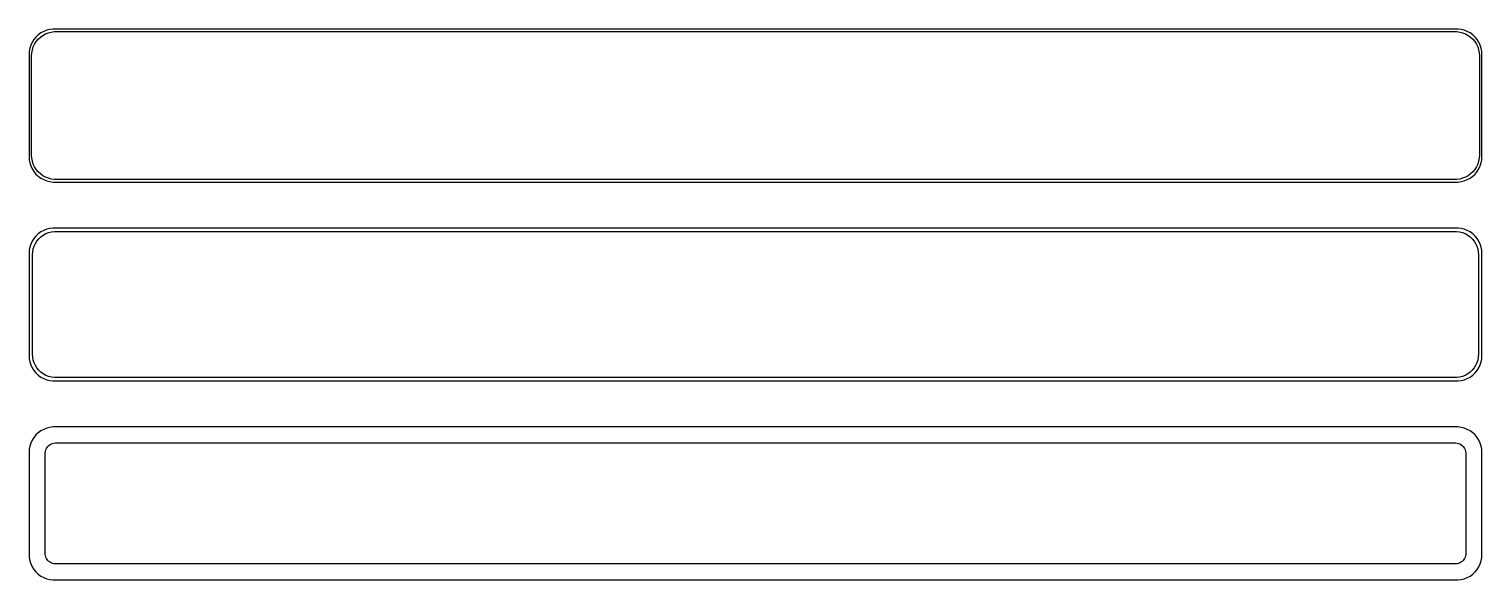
# Model space of a CAD drawing. Header units: metres. Extents: x -142 to 142, y 102 to 210.
import ezdxf

# ---------------------------------------------------------------- set-up
doc = ezdxf.new("R2010")
doc.units = ezdxf.units.M

msp = doc.modelspace()

# ---------------------------------------------------------------- linework, layer by layer
for p, q in [((-141.145, 208.423), (-141.545, 207.939)), ((-140.687, 208.853), (-141.145, 208.423)), ((-140.713, 208.002), (-140.278, 208.41)), ((-140.179, 209.222), (-140.687, 208.853)), ((-140.278, 208.41), (-139.795, 208.761)), ((-139.629, 209.524), (-140.179, 209.222)), ((-139.795, 208.761), (-139.272, 209.048)), ((-139.045, 209.755), (-139.629, 209.524)), ((-139.272, 209.048), (-138.718, 209.268)), ((-138.437, 209.911), (-139.045, 209.755)), ((-138.718, 209.268), (-138.14, 209.416)), ((-137.814, 209.99), (-138.437, 209.911)), ((-138.14, 209.416), (-137.548, 209.491)), ((137.814, 209.99), (-137.814, 209.99)), ((-137.548, 209.491), (137.548, 209.491)), ((137.548, 209.491), (138.14, 209.416)), ((138.437, 209.911), (137.814, 209.99)), ((138.14, 209.416), (138.718, 209.268)), ((139.045, 209.755), (138.437, 209.911)), ((138.718, 209.268), (139.272, 209.048)), ((139.629, 209.524), (139.045, 209.755)), ((139.272, 209.048), (139.795, 208.761)), ((140.179, 209.222), (139.629, 209.524)), ((139.795, 208.761), (140.278, 208.41)), ((140.687, 208.853), (140.179, 209.222)), ((140.278, 208.41), (140.713, 208.002)), ((141.145, 208.423), (140.687, 208.853)), ((141.545, 207.939), (141.145, 208.423)), ((-142.461, 205.627), (-142.5, 205)), ((-142.343, 206.243), (-142.461, 205.627)), ((-142.149, 206.841), (-142.343, 206.243)), ((-141.882, 207.409), (-142.149, 206.841)), ((-142, 204.75), (-141.963, 205.345)), ((-141.963, 205.345), (-141.851, 205.931)), ((-141.545, 207.939), (-141.882, 207.409)), ((-141.851, 205.931), (-141.666, 206.499)), ((-141.666, 206.499), (-141.412, 207.038)), ((-141.412, 207.038), (-141.093, 207.542)), ((-141.093, 207.542), (-140.713, 208.002)), ((140.713, 208.002), (141.093, 207.542)), ((141.093, 207.542), (141.412, 207.038)), ((141.412, 207.038), (141.666, 206.499)), ((141.882, 207.409), (141.545, 207.939)), ((141.666, 206.499), (141.851, 205.931)), ((141.851, 205.931), (141.963, 205.345)), ((142.149, 206.841), (141.882, 207.409)), ((141.963, 205.345), (142, 204.75)), ((142.343, 206.243), (142.149, 206.841)), ((142.461, 205.627), (142.343, 206.243)), ((142.5, 205), (142.461, 205.627)), ((-142.5, 205), (-142.5, 185)), ((-142, 185.25), (-142, 204.75)), ((142, 204.75), (142, 185.25)), ((142.5, 185), (142.5, 205)), ((-141.963, 184.655), (-142, 185.25)), ((142, 185.25), (141.963, 184.655)), ((-142.5, 185), (-142.461, 184.373)), ((-142.461, 184.373), (-142.343, 183.757)), ((-142.343, 183.757), (-142.149, 183.159)), ((-142.149, 183.159), (-141.882, 182.591)), ((-141.851, 184.069), (-141.963, 184.655)), ((-141.882, 182.591), (-141.545, 182.061)), ((-141.666, 183.501), (-141.851, 184.069)), ((-141.412, 182.962), (-141.666, 183.501)), ((-141.093, 182.458), (-141.412, 182.962)), ((-140.713, 181.998), (-141.093, 182.458)), ((141.093, 182.458), (140.713, 181.998)), ((141.412, 182.962), (141.093, 182.458)), ((141.666, 183.501), (141.412, 182.962)), ((141.545, 182.061), (141.882, 182.591)), ((141.851, 184.069), (141.666, 183.501)), ((141.963, 184.655), (141.851, 184.069)), ((141.882, 182.591), (142.149, 183.159)), ((142.149, 183.159), (142.343, 183.757)), ((142.343, 183.757), (142.461, 184.373)), ((142.461, 184.373), (142.5, 185)), ((-141.545, 182.061), (-141.145, 181.577)), ((-141.145, 181.577), (-140.687, 181.147)), ((-140.278, 181.59), (-140.713, 181.998)), ((-140.687, 181.147), (-140.179, 180.778)), ((-139.795, 181.239), (-140.278, 181.59)), ((-140.179, 180.778), (-139.629, 180.476)), ((-139.272, 180.952), (-139.795, 181.239)), ((-139.629, 180.476), (-139.045, 180.245)), ((-138.718, 180.732), (-139.272, 180.952)), ((-139.045, 180.245), (-138.437, 180.089)), ((-138.14, 180.584), (-138.718, 180.732)), ((-138.437, 180.089), (-137.814, 180.01)), ((-137.548, 180.509), (-138.14, 180.584)), ((-137.814, 180.01), (137.814, 180.01)), ((137.548, 180.509), (-137.548, 180.509)), ((138.14, 180.584), (137.548, 180.509)), ((137.814, 180.01), (138.437, 180.089)), ((138.718, 180.732), (138.14, 180.584)), ((138.437, 180.089), (139.045, 180.245)), ((139.272, 180.952), (138.718, 180.732)), ((139.045, 180.245), (139.629, 180.476)), ((139.795, 181.239), (139.272, 180.952)), ((139.629, 180.476), (140.179, 180.778)), ((140.278, 181.59), (139.795, 181.239)), ((140.179, 180.778), (140.687, 181.147)), ((140.713, 181.998), (140.278, 181.59)), ((140.687, 181.147), (141.145, 181.577)), ((141.145, 181.577), (141.545, 182.061)), ((-141.882, 168.409), (-142.149, 167.841)), ((-141.545, 168.939), (-141.882, 168.409)), ((-141.145, 169.423), (-141.545, 168.939)), ((-141.262, 167.956), (-140.954, 168.441)), ((-140.687, 169.853), (-141.145, 169.423)), ((-140.954, 168.441), (-140.588, 168.884)), ((-140.179, 170.222), (-140.687, 169.853)), ((-140.588, 168.884), (-140.168, 169.278)), ((-139.629, 170.524), (-140.179, 170.222)), ((-140.168, 169.278), (-139.703, 169.616)), ((-139.703, 169.616), (-139.199, 169.893)), ((-139.045, 170.755), (-139.629, 170.524)), ((-139.199, 169.893), (-138.665, 170.104)), ((-138.437, 170.911), (-139.045, 170.755)), ((-138.665, 170.104), (-138.108, 170.247)), ((-137.814, 170.99), (-138.437, 170.911)), ((-138.108, 170.247), (-137.537, 170.319)), ((137.814, 170.99), (-137.814, 170.99)), ((-137.537, 170.319), (137.537, 170.319)), ((137.537, 170.319), (138.108, 170.247)), ((138.437, 170.911), (137.814, 170.99)), ((138.108, 170.247), (138.665, 170.104)), ((139.045, 170.755), (138.437, 170.911)), ((138.665, 170.104), (139.199, 169.893)), ((139.629, 170.524), (139.045, 170.755)), ((139.199, 169.893), (139.703, 169.616)), ((140.179, 170.222), (139.629, 170.524)), ((139.703, 169.616), (140.168, 169.278)), ((140.168, 169.278), (140.588, 168.884)), ((140.687, 169.853), (140.179, 170.222)), ((140.588, 168.884), (140.954, 168.441)), ((141.145, 169.423), (140.687, 169.853)), ((140.954, 168.441), (141.262, 167.956)), ((141.545, 168.939), (141.145, 169.423)), ((141.882, 168.409), (141.545, 168.939)), ((142.149, 167.841), (141.882, 168.409)), ((-142.461, 166.627), (-142.5, 166)), ((-142.5, 166), (-142.5, 146)), ((-142.343, 167.243), (-142.461, 166.627)), ((-142.149, 167.841), (-142.343, 167.243)), ((-141.828, 165.75), (-141.792, 166.324)), ((-141.828, 146.25), (-141.828, 165.75)), ((-141.792, 166.324), (-141.685, 166.889)), ((-141.685, 166.889), (-141.507, 167.435)), ((-141.507, 167.435), (-141.262, 167.956)), ((141.262, 167.956), (141.507, 167.435)), ((141.507, 167.435), (141.685, 166.889)), ((141.685, 166.889), (141.792, 166.324)), ((141.792, 166.324), (141.828, 165.75)), ((141.828, 165.75), (141.828, 146.25)), ((142.343, 167.243), (142.149, 167.841)), ((142.461, 166.627), (142.343, 167.243)), ((142.5, 166), (142.461, 166.627)), ((142.5, 146), (142.5, 166)), ((-142.5, 146), (-142.461, 145.373)), ((-142.461, 145.373), (-142.343, 144.757)), ((-141.792, 145.676), (-141.828, 146.25)), ((-141.685, 145.111), (-141.792, 145.676)), ((141.792, 145.676), (141.685, 145.111)), ((141.828, 146.25), (141.792, 145.676)), ((142.343, 144.757), (142.461, 145.373)), ((142.461, 145.373), (142.5, 146)), ((-142.343, 144.757), (-142.149, 144.159)), ((-142.149, 144.159), (-141.882, 143.591)), ((-141.882, 143.591), (-141.545, 143.061)), ((-141.507, 144.565), (-141.685, 145.111)), ((-141.545, 143.061), (-141.145, 142.577)), ((-141.262, 144.044), (-141.507, 144.565)), ((-140.954, 143.559), (-141.262, 144.044)), ((-141.145, 142.577), (-140.687, 142.147)), ((-140.588, 143.116), (-140.954, 143.559)), ((-140.168, 142.722), (-140.588, 143.116)), ((-139.703, 142.384), (-140.168, 142.722)), ((140.168, 142.722), (139.703, 142.384)), ((140.588, 143.116), (140.168, 142.722)), ((140.954, 143.559), (140.588, 143.116)), ((140.687, 142.147), (141.145, 142.577)), ((141.262, 144.044), (140.954, 143.559)), ((141.145, 142.577), (141.545, 143.061)), ((141.507, 144.565), (141.262, 144.044)), ((141.685, 145.111), (141.507, 144.565)), ((141.545, 143.061), (141.882, 143.591)), ((141.882, 143.591), (142.149, 144.159)), ((142.149, 144.159), (142.343, 144.757)), ((-140.687, 142.147), (-140.179, 141.778)), ((-140.179, 141.778), (-139.629, 141.476)), ((-139.199, 142.107), (-139.703, 142.384)), ((-139.629, 141.476), (-139.045, 141.245)), ((-138.665, 141.896), (-139.199, 142.107)), ((-139.045, 141.245), (-138.437, 141.089)), ((-138.108, 141.753), (-138.665, 141.896)), ((-138.437, 141.089), (-137.814, 141.01)), ((-137.537, 141.681), (-138.108, 141.753)), ((-137.814, 141.01), (137.814, 141.01)), ((137.537, 141.681), (-137.537, 141.681)), ((138.108, 141.753), (137.537, 141.681)), ((137.814, 141.01), (138.437, 141.089)), ((138.665, 141.896), (138.108, 141.753)), ((138.437, 141.089), (139.045, 141.245)), ((139.199, 142.107), (138.665, 141.896)), ((139.045, 141.245), (139.629, 141.476)), ((139.703, 142.384), (139.199, 142.107)), ((139.629, 141.476), (140.179, 141.778)), ((140.179, 141.778), (140.687, 142.147)), ((-140.179, 131.222), (-140.687, 130.853)), ((-139.629, 131.524), (-140.179, 131.222)), ((-139.045, 131.755), (-139.629, 131.524)), ((-138.437, 131.911), (-139.045, 131.755)), ((-137.814, 131.99), (-138.437, 131.911)), ((137.814, 131.99), (-137.814, 131.99)), ((138.437, 131.911), (137.814, 131.99)), ((139.045, 131.755), (138.437, 131.911)), ((139.629, 131.524), (139.045, 131.755)), ((140.179, 131.222), (139.629, 131.524)), ((140.687, 130.853), (140.179, 131.222)), ((-142.149, 128.841), (-142.343, 128.243)), ((-141.882, 129.409), (-142.149, 128.841)), ((-141.545, 129.939), (-141.882, 129.409)), ((-141.145, 130.423), (-141.545, 129.939)), ((-140.687, 130.853), (-141.145, 130.423)), ((-138.788, 128.194), (-138.595, 128.375)), ((-138.595, 128.375), (-138.38, 128.531)), ((-138.38, 128.531), (-138.148, 128.659)), ((-138.148, 128.659), (-137.902, 128.756)), ((-137.902, 128.756), (-137.645, 128.822)), ((-137.645, 128.822), (-137.382, 128.855)), ((-137.382, 128.855), (137.382, 128.855)), ((137.382, 128.855), (137.645, 128.822)), ((137.645, 128.822), (137.902, 128.756)), ((137.902, 128.756), (138.148, 128.659)), ((138.148, 128.659), (138.38, 128.531)), ((138.38, 128.531), (138.595, 128.375)), ((138.595, 128.375), (138.788, 128.194)), ((141.145, 130.423), (140.687, 130.853)), ((141.545, 129.939), (141.145, 130.423)), ((141.882, 129.409), (141.545, 129.939)), ((142.149, 128.841), (141.882, 129.409)), ((142.343, 128.243), (142.149, 128.841)), ((-142.461, 127.627), (-142.5, 127)), ((-142.5, 127), (-142.5, 107)), ((-142.343, 128.243), (-142.461, 127.627)), ((-139.36, 126.75), (-139.343, 127.014)), ((-139.36, 107.25), (-139.36, 126.75)), ((-139.343, 127.014), (-139.293, 127.275)), ((-139.293, 127.275), (-139.211, 127.527)), ((-139.211, 127.527), (-139.099, 127.766)), ((-139.099, 127.766), (-138.957, 127.99)), ((-138.957, 127.99), (-138.788, 128.194)), ((138.788, 128.194), (138.957, 127.99)), ((138.957, 127.99), (139.099, 127.766)), ((139.099, 127.766), (139.211, 127.527)), ((139.211, 127.527), (139.293, 127.275)), ((139.293, 127.275), (139.343, 127.014)), ((139.343, 127.014), (139.36, 126.75)), ((139.36, 126.75), (139.36, 107.25)), ((142.461, 127.627), (142.343, 128.243)), ((142.5, 127), (142.461, 127.627)), ((142.5, 107), (142.5, 127)), ((-142.5, 107), (-142.461, 106.373)), ((-142.461, 106.373), (-142.343, 105.757)), ((-142.343, 105.757), (-142.149, 105.159)), ((-139.343, 106.986), (-139.36, 107.25)), ((-139.293, 106.725), (-139.343, 106.986)), ((-139.211, 106.473), (-139.293, 106.725)), ((-139.099, 106.234), (-139.211, 106.473)), ((-138.957, 106.01), (-139.099, 106.234)), ((-138.788, 105.806), (-138.957, 106.01)), ((-138.595, 105.625), (-138.788, 105.806)), ((-138.38, 105.469), (-138.595, 105.625)), ((-138.148, 105.341), (-138.38, 105.469)), ((138.38, 105.469), (138.148, 105.341)), ((138.595, 105.625), (138.38, 105.469)), ((138.788, 105.806), (138.595, 105.625)), ((138.957, 106.01), (138.788, 105.806)), ((139.099, 106.234), (138.957, 106.01)), ((139.211, 106.473), (139.099, 106.234)), ((139.293, 106.725), (139.211, 106.473)), ((139.343, 106.986), (139.293, 106.725)), ((139.36, 107.25), (139.343, 106.986)), ((142.149, 105.159), (142.343, 105.757)), ((142.343, 105.757), (142.461, 106.373)), ((142.461, 106.373), (142.5, 107)), ((-142.149, 105.159), (-141.882, 104.591)), ((-141.882, 104.591), (-141.545, 104.061)), ((-141.545, 104.061), (-141.145, 103.577)), ((-141.145, 103.577), (-140.687, 103.147)), ((-140.687, 103.147), (-140.179, 102.778)), ((-140.179, 102.778), (-139.629, 102.476)), ((-137.902, 105.244), (-138.148, 105.341)), ((-137.645, 105.178), (-137.902, 105.244)), ((-137.382, 105.145), (-137.645, 105.178)), ((137.382, 105.145), (-137.382, 105.145)), ((137.645, 105.178), (137.382, 105.145)), ((137.902, 105.244), (137.645, 105.178)), ((138.148, 105.341), (137.902, 105.244)), ((139.629, 102.476), (140.179, 102.778)), ((140.179, 102.778), (140.687, 103.147)), ((140.687, 103.147), (141.145, 103.577)), ((141.145, 103.577), (141.545, 104.061)), ((141.545, 104.061), (141.882, 104.591)), ((141.882, 104.591), (142.149, 105.159)), ((-139.629, 102.476), (-139.045, 102.245)), ((-139.045, 102.245), (-138.437, 102.089)), ((-138.437, 102.089), (-137.814, 102.01)), ((-137.814, 102.01), (137.814, 102.01)), ((137.814, 102.01), (138.437, 102.089)), ((138.437, 102.089), (139.045, 102.245)), ((139.045, 102.245), (139.629, 102.476))]:
    msp.add_line(p, q)

doc.saveas('drawing.dxf')
